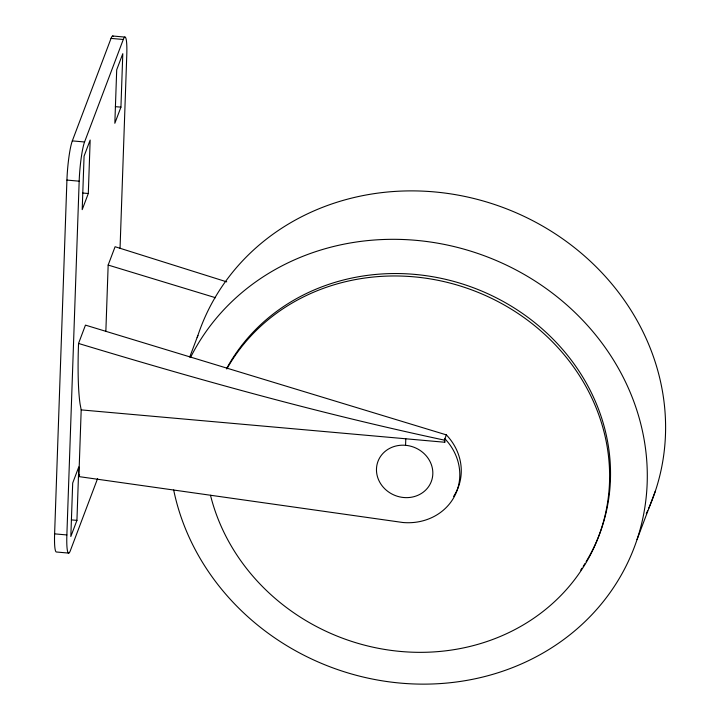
<?xml version="1.0" encoding="UTF-8"?>
<svg xmlns="http://www.w3.org/2000/svg" width="720" height="720" viewBox="0 0 720 720"><rect width="100%" height="100%" fill="white"/><g stroke="black" fill="none" stroke-linecap="round" stroke-linejoin="round"><path stroke-width="1.08" d="M453.591 496.422A55.764 50.661 20.7 0 0 446.355 434.88L85.464 325.125L78.534 343.458L78.246 352.971A123.912 15.228 -84.9 0 0 80.064 403.92L81.189 409.896L78.867 476.595L402.876 522.504A55.764 50.661 20.7 0 0 454.905 495.495A55.764 50.661 20.7 0 0 444.888 438.759L444.771 442.251L81.189 409.896M68.715 553.095L56.466 552.006A29.988 3.681 -84.9 0 1 54.612 533.862L66.924 180.081A29.988 3.681 -84.9 0 1 72.315 140.886L111.042 38.394A29.988 3.681 -84.9 0 1 113.13 36.216M97.605 478.539L70.335 550.701A29.988 3.681 -84.9 0 1 66.87 534.951L79.173 181.179A29.988 3.681 -84.9 0 1 84.564 141.975L123.291 39.483L111.042 38.394M76.932 520.38L78.786 466.902L72.693 483.039L70.83 536.508L76.932 520.38L71.361 519.885M88.299 193.518L90.162 140.04L84.069 156.168L82.206 209.646L88.299 193.518L82.737 193.023M105.858 331.353L108.162 265.059L115.092 246.726L226.719 281.853M120.933 107.154L122.796 53.676L116.703 69.804L114.84 123.282L120.933 107.154L115.371 106.659M120.042 248.409L126.765 55.242A29.988 3.681 -84.9 0 0 123.291 39.483M405.567 445.302A28.503 25.893 20.7 0 0 379.8 482.301A28.503 25.893 20.7 0 0 428.598 486.639A28.503 25.893 20.7 0 0 405.567 445.302L405.792 438.777M78.867 476.595L79.596 474.66M189.711 357.102L197.892 335.457M444.771 442.251L444.375 440.127L446.355 434.88M637.047 539.559L655.344 491.121M112.662 36L124.911 37.089M72.315 140.886L84.564 141.975M66.924 180.081L79.173 181.179M54.612 533.862L66.87 534.951M444.375 440.127C320.958 413.847 199.287 379.944 78.534 343.458M108.162 265.059L215.568 297.729M190.584 357.372A241.632 219.528 20.7 0 1 570.042 307.854A241.632 219.528 20.7 0 1 524.808 662.409A241.632 219.528 20.7 0 1 173.673 489.978M647.685 510.669A241.632 219.528 20.7 0 1 646.29 513.684M197.208 337.554A241.632 219.528 20.7 0 1 504.477 208.035A241.632 219.528 20.7 0 1 648.585 508.653M226.8 369.009A204.462 185.751 20.7 0 1 546.435 335.979A204.462 185.751 20.7 0 1 508.077 632.979A204.462 185.751 20.7 0 1 210.492 495.261M226.638 368.523A204.462 185.751 20.7 0 1 500.886 300.213A204.462 185.751 20.7 0 1 586.134 561.663M584.973 563.553A204.462 185.751 20.7 0 1 583.191 566.37M581.967 568.224A204.462 185.751 20.7 0 1 580.725 570.06"/></g></svg>
